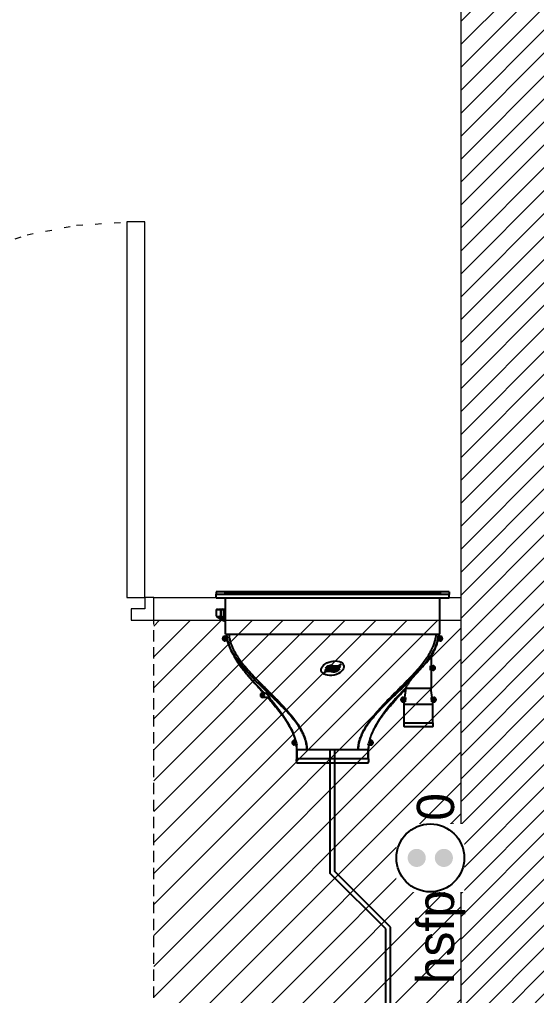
# Model space of a CAD drawing. Header units: centimetres. Extents: x 2666 to 9670, y 1889 to 5633.
# Drawn here: x 4335.4 to 4449.7, y 4912.5 to 5128.2 of the extents above; entities that cross this region are included whole.
import ezdxf

# ---------------------------------------------------------------- set-up
doc = ezdxf.new("R2010")
doc.units = ezdxf.units.CM
doc.header["$LTSCALE"] = 12.7
doc.linetypes.add('Style de ligne -13', pattern=[0.295276, 0.19685, -0.098425])
doc.linetypes.add('Style de ligne -18', pattern=[0.328084, 0.109361, -0.218723])
for name, color, linetype, lineweight in [('B amÈnagement intÈrieur', 7, 'Continuous', 5), ('B aménagement intérieur', 7, 'Continuous', 5), ('B GÈnÈral', 7, 'Continuous', 5), ('B Général', 7, 'Continuous', 5), ('C ANNOTATIONS-prestations', 7, 'Continuous', 5), ('prlm-ELEC-CFO', 1, 'Continuous', 25)]:
    doc.layers.add(name, color=color, linetype=linetype, lineweight=lineweight)
doc.layers.add('prlm-CHAUFF', color=4, linetype='Continuous')
doc.styles.add('Eurostile', font='')
doc.styles.get('Eurostile').set_extended_font_data('Eurostile')

# ---------------------------------------------------------------- blocks, each defined once
blk = doc.blocks.new('xi.PC')
at = {"color": 0, "lineweight": 5}
blk.add_wipeout([(-7.5, -7.5), (7.5, -7.5), (7.5, 7.5), (-7.5, 7.5)], dxfattribs=at).dxf.layer = 'prlm-ELEC-CFO'
at = {"layer": 'prlm-ELEC-CFO', "color": 0, "linetype": 'ByBlock', "lineweight": 5, "const_width": 2}
for points in [[(-4, 0, 1), (-2, 0, 1)], [(2, 0, 1), (4, 0, 1)]]:
    blk.add_lwpolyline(points, format="xyb", close=True, dxfattribs=at)
at = {"layer": 'prlm-ELEC-CFO', "color": 0, "linetype": 'ByBlock', "lineweight": -2}
blk.add_circle((0, 0), 7.5, dxfattribs=at)

msp = doc.modelspace()

# ---------------------------------------------------------------- hatches: boundary and pattern name
at = {"layer": 'B amÈnagement intÈrieur', "linetype": 'Continuous', "lineweight": 5, "true_color": 0xaaaaaa}
h = msp.add_hatch(dxfattribs=at)
h.set_pattern_fill('F_P__SOFFITE', color=253, style=0, pattern_type=2)
h.set_pattern_definition([(45, (0, 0.2205), (-3.5277778, 3.3072917), [])])
h.paths.add_polyline_path([(4365.11, 4995.44), (4432.96, 4995.44), (4432.96, 4633.44), (4365.11, 4633.44)])
at = {"layer": 'B GÈnÈral', "linetype": 'Continuous', "lineweight": 5}
h = msp.add_hatch(dxfattribs=at)
h.set_pattern_fill('50_BETON', style=0, pattern_type=2)
h.set_pattern_definition([(45, (0, 0), (2.4253472, -2.6458333), [])])
h.paths.add_polyline_path([(4432.96, 4625.44), (4452.96, 4643.44), (4452.96, 5470.21), (4432.96, 5466.49)])

# ---------------------------------------------------------------- linework, layer by layer
at = {"layer": 'B aménagement intérieur', "color": 7, "linetype": 'Style de ligne -13', "lineweight": 5, "flags": 128}
msp.add_lwpolyline([(4365.11, 4995.44), (4432.96, 4995.44), (4432.96, 4633.44), (4365.11, 4633.44)], close=True, dxfattribs=at)
at = {"layer": 'B Général', "color": 7, "linetype": 'Continuous', "lineweight": 18}
msp.add_line((4432.96, 5456.3), (4432.96, 4625.44), dxfattribs=at)
at = {"layer": 'B Général', "color": 7, "linetype": 'Continuous', "lineweight": 5}
for p, q in [((4432.96, 5456.3), (4432.96, 4625.44)), ((4365.11, 5000.44), (4363.11, 5000.44)), ((4363.11, 5000.44), (4363.11, 4997.94)), ((4365.11, 5000.44), (4432.96, 5000.44)), ((4365.11, 4995.44), (4365.11, 5000.44)), ((4365.11, 4995.44), (4365.11, 5000.44)), ((4363.11, 4997.94), (4360.11, 4997.94)), ((4360.11, 4997.94), (4360.11, 4995.44)), ((4360.11, 4995.44), (4365.11, 4995.44)), ((4365.11, 4995.44), (4432.96, 4995.44))]:
    msp.add_line(p, q, dxfattribs=at)
at = {"layer": 'B Général', "linetype": 'Style de ligne -18', "lineweight": 5}
for p, q in [((4348.02, 5082.73), (4359.11, 5083.44)), ((4337.11, 5080.61), (4348.02, 5082.73)), ((4326.59, 5077.12), (4337.11, 5080.61))]:
    msp.add_line(p, q, dxfattribs=at)
at = {"layer": 'B Général'}
for p, q in [((4363.11, 5083.44), (4359.11, 5083.44)), ((4359.11, 5083.44), (4359.11, 5000.44)), ((4363.11, 5000.44), (4363.11, 5083.44)), ((4359.11, 5000.44), (4363.11, 5000.44))]:
    msp.add_line(p, q, dxfattribs=at)
at = {"layer": 'B Général', "color": 7, "linetype": 'Continuous', "lineweight": 13}
for p, q in [((4365.11, 5000.44), (4432.96, 5000.44)), ((4365.11, 4995.44), (4432.96, 4995.44))]:
    msp.add_line(p, q, dxfattribs=at)
at = {"layer": 'B Général', "color": 7, "linetype": 'Continuous', "lineweight": 5, "flags": 128}
msp.add_lwpolyline([(4568.8, 5509.22, 0.297246), (3485.1, 4673.45), (3485.04, 4673.28), (3420.82, 4459.34)], format="xyb", dxfattribs=at)
at = {"layer": 'prlm-CHAUFF', "ltscale": 50}
for p, q in [((4378.87, 5001.69), (4378.87, 5001.2)), ((4430.37, 5001.69), (4378.87, 5001.69)), ((4378.87, 5001.2), (4430.37, 5001.2)), ((4378.87, 5001.12), (4378.87, 5001.2)), ((4378.87, 5000.39), (4378.87, 5001.12)), ((4430.37, 5001.12), (4378.87, 5001.12)), ((4380.87, 5001.68), (4428.37, 5001.68)), ((4428.37, 5001.68), (4380.87, 5001.68)), ((4380.87, 5001.68), (4380.87, 5001.68)), ((4380.87, 5001.68), (4380.89, 5001.68)), ((4428.37, 5001.67), (4380.87, 5001.67)), ((4380.87, 5001.64), (4380.87, 5001.67)), ((4380.87, 5001.67), (4380.93, 5001.64)), ((4380.87, 5001.64), (4428.37, 5001.64)), ((4428.37, 5001.62), (4380.87, 5001.62)), ((4380.87, 5001.58), (4380.87, 5001.62)), ((4380.87, 5001.62), (4380.98, 5001.58)), ((4380.87, 5001.58), (4428.37, 5001.58)), ((4428.37, 5001.55), (4380.87, 5001.55)), ((4380.87, 5001.49), (4380.87, 5001.55)), ((4380.87, 5001.55), (4381.02, 5001.49)), ((4380.87, 5001.49), (4428.37, 5001.49)), ((4428.37, 5001.45), (4380.87, 5001.45)), ((4380.87, 5001.38), (4380.87, 5001.45)), ((4380.87, 5001.45), (4381.07, 5001.38)), ((4380.87, 5001.38), (4428.37, 5001.38)), ((4428.17, 5001.38), (4428.37, 5001.45)), ((4428.21, 5001.49), (4428.37, 5001.55)), ((4428.26, 5001.58), (4428.37, 5001.62)), ((4428.3, 5001.64), (4428.37, 5001.67)), ((4428.35, 5001.68), (4428.37, 5001.68)), ((4428.37, 5001.68), (4428.37, 5001.68)), ((4428.37, 5001.67), (4428.37, 5001.64)), ((4428.37, 5001.62), (4428.37, 5001.58)), ((4428.37, 5001.55), (4428.37, 5001.49)), ((4428.37, 5001.45), (4428.37, 5001.38)), ((4430.37, 5001.69), (4430.37, 5001.2)), ((4430.37, 5001.2), (4430.37, 5001.12)), ((4430.37, 5000.39), (4430.37, 5001.12)), ((4378.87, 5000.39), (4430.37, 5000.39)), ((4380.92, 4992.39), (4380.92, 5000.39)), ((4428.32, 4992.39), (4428.32, 5000.39)), ((4378.91, 4997.74), (4378.95, 4997.78)), ((4379.9, 4997.74), (4378.91, 4997.74)), ((4378.91, 4997.74), (4378.91, 4996.37)), ((4378.95, 4997.78), (4378.95, 4997.79)), ((4378.95, 4997.79), (4379.98, 4997.79)), ((4379.06, 4997.88), (4378.97, 4997.79)), ((4379.11, 4997.88), (4379.02, 4997.79)), ((4379.09, 4997.85), (4379.06, 4997.88)), ((4379.17, 4997.88), (4379.08, 4997.79)), ((4379.14, 4997.84), (4379.11, 4997.88)), ((4379.26, 4997.88), (4379.17, 4997.79)), ((4379.22, 4997.83), (4379.17, 4997.88)), ((4379.31, 4997.82), (4379.26, 4997.88)), ((4379.36, 4997.88), (4379.27, 4997.79)), ((4379.33, 4997.88), (4379.29, 4997.84)), ((4379.35, 4997.86), (4379.33, 4997.88)), ((4379.43, 4997.81), (4379.36, 4997.88)), ((4379.49, 4997.88), (4379.4, 4997.79)), ((4379.56, 4997.8), (4379.49, 4997.88)), ((4379.57, 4997.88), (4379.53, 4997.84)), ((4379.63, 4997.88), (4379.54, 4997.79)), ((4379.6, 4997.84), (4379.57, 4997.88)), ((4379.72, 4997.79), (4379.63, 4997.88)), ((4379.8, 4997.88), (4379.71, 4997.79)), ((4379.89, 4997.79), (4379.8, 4997.88)), ((4379.85, 4997.88), (4379.83, 4997.85)), ((4379.92, 4997.81), (4379.85, 4997.88)), ((4379.99, 4997.88), (4379.9, 4997.79)), ((4379.9, 4997.74), (4379.98, 4997.78)), ((4379.9, 4996.37), (4379.9, 4997.74)), ((4379.98, 4997.79), (4380.55, 4997.79)), ((4379.98, 4997.79), (4379.98, 4997.78)), ((4379.98, 4997.78), (4379.98, 4996.34)), ((4380.08, 4997.79), (4379.99, 4997.88)), ((4380.14, 4997.88), (4380.06, 4997.8)), ((4380.19, 4997.82), (4380.14, 4997.88)), ((4380.25, 4997.88), (4380.16, 4997.79)), ((4380.34, 4997.79), (4380.25, 4997.88)), ((4380.38, 4997.88), (4380.32, 4997.81)), ((4380.44, 4997.82), (4380.38, 4997.88)), ((4380.49, 4997.88), (4380.4, 4997.79)), ((4380.58, 4997.79), (4380.49, 4997.88)), ((4380.92, 4997.79), (4380.55, 4997.79)), ((4380.55, 4997.79), (4380.55, 4995.97)), ((4380.73, 4997.88), (4380.64, 4997.79)), ((4380.82, 4997.79), (4380.73, 4997.88)), ((4380.92, 4997.82), (4380.88, 4997.79)), ((4379.56, 4995.92), (4379.22, 4996.14)), ((4379.34, 4996.13), (4379.6, 4995.96)), ((4379.56, 4995.92), (4379.6, 4995.96)), ((4379.58, 4995.91), (4379.56, 4995.92)), ((4379.58, 4995.91), (4379.61, 4995.95)), ((4380.18, 4995.56), (4379.58, 4995.91)), ((4379.6, 4995.96), (4379.6, 4996.13)), ((4379.6, 4995.96), (4379.61, 4995.95)), ((4379.61, 4996.13), (4379.61, 4995.95)), ((4379.61, 4995.95), (4380.21, 4995.6)), ((4379.98, 4996.34), (4379.9, 4996.37)), ((4379.98, 4996.34), (4380.55, 4995.97)), ((4380.08, 4996.14), (4380.42, 4995.92)), ((4380.21, 4995.6), (4380.18, 4995.56)), ((4380.21, 4995.6), (4380.21, 4996.06)), ((4380.26, 4996.03), (4380.26, 4995.53)), ((4380.26, 4995.53), (4380.26, 4995.54)), ((4380.26, 4995.53), (4380.29, 4995.49)), ((4380.42, 4995.92), (4380.44, 4995.91)), ((4380.44, 4995.91), (4380.92, 4995.58)), ((4380.55, 4995.97), (4380.92, 4995.72)), ((4380.92, 4992.39), (4428.32, 4992.39)), ((4380.66, 4991.34), (4380.66, 4991.44)), ((4380.66, 4991.44), (4380.77, 4991.44)), ((4380.77, 4991.34), (4380.66, 4991.34)), ((4380.77, 4991.54), (4380.87, 4991.54)), ((4380.77, 4991.44), (4380.77, 4991.54)), ((4380.77, 4991.23), (4380.77, 4991.34)), ((4380.87, 4991.23), (4380.77, 4991.23)), ((4380.82, 4991.89), (4381.26, 4991.89)), ((4381.43, 4990.89), (4380.82, 4990.89)), ((4380.87, 4991.54), (4380.87, 4991.44)), ((4380.87, 4991.44), (4380.97, 4991.44)), ((4380.87, 4991.34), (4380.87, 4991.23)), ((4380.97, 4991.34), (4380.87, 4991.34)), ((4380.97, 4991.44), (4380.97, 4991.34)), ((4381.26, 4991.97), (4381.26, 4991.89)), ((4428.42, 4990.89), (4427.8, 4990.89)), ((4427.97, 4991.89), (4428.42, 4991.89)), ((4427.98, 4991.97), (4427.98, 4991.89)), ((4428.26, 4991.34), (4428.26, 4991.44)), ((4428.26, 4991.44), (4428.37, 4991.44)), ((4428.37, 4991.34), (4428.26, 4991.34)), ((4428.37, 4991.54), (4428.47, 4991.54)), ((4428.37, 4991.44), (4428.37, 4991.54)), ((4428.37, 4991.23), (4428.37, 4991.34)), ((4428.47, 4991.23), (4428.37, 4991.23)), ((4428.47, 4991.54), (4428.47, 4991.44)), ((4428.47, 4991.44), (4428.57, 4991.44)), ((4428.47, 4991.34), (4428.47, 4991.23)), ((4428.57, 4991.34), (4428.47, 4991.34)), ((4428.57, 4991.44), (4428.57, 4991.34)), ((4426.42, 4987.51), (4426.42, 4985.39)), ((4426.42, 4987.51), (4426.42, 4985.39)), ((4426.27, 4984.39), (4426.27, 4985.39)), ((4426.27, 4985.39), (4426.82, 4985.39)), ((4426.82, 4984.39), (4426.27, 4984.39)), ((4426.42, 4984.39), (4426.42, 4980.39)), ((4426.42, 4984.39), (4426.42, 4980.39)), ((4426.66, 4984.84), (4426.66, 4984.94)), ((4426.66, 4984.94), (4426.77, 4984.94)), ((4426.77, 4984.84), (4426.66, 4984.84)), ((4426.77, 4985.04), (4426.87, 4985.04)), ((4426.77, 4984.94), (4426.77, 4985.04)), ((4426.77, 4984.73), (4426.77, 4984.84)), ((4426.87, 4984.73), (4426.77, 4984.73)), ((4426.87, 4985.04), (4426.87, 4984.94)), ((4426.87, 4984.94), (4426.97, 4984.94)), ((4426.87, 4984.84), (4426.87, 4984.73)), ((4426.97, 4984.84), (4426.87, 4984.84)), ((4426.97, 4984.94), (4426.97, 4984.84)), ((4389.18, 4979.39), (4389.79, 4979.39)), ((4389.79, 4979.39), (4390.79, 4978.39)), ((4420.82, 4980.54), (4418.75, 4978.39)), ((4418.75, 4978.39), (4420.82, 4980.54)), ((4420.82, 4980.54), (4420.82, 4980.39)), ((4420.82, 4980.54), (4420.82, 4980.39)), ((4426.42, 4980.39), (4420.82, 4980.39)), ((4389.02, 4978.84), (4389.02, 4978.94)), ((4389.02, 4978.94), (4389.13, 4978.94)), ((4389.13, 4978.84), (4389.02, 4978.84)), ((4389.13, 4979.04), (4389.23, 4979.04)), ((4389.13, 4978.94), (4389.13, 4979.04)), ((4389.13, 4978.73), (4389.13, 4978.84)), ((4389.23, 4978.73), (4389.13, 4978.73)), ((4390.79, 4978.39), (4389.18, 4978.39)), ((4389.23, 4979.04), (4389.23, 4978.94)), ((4389.23, 4978.94), (4389.33, 4978.94)), ((4389.23, 4978.84), (4389.23, 4978.73)), ((4389.33, 4978.84), (4389.23, 4978.84)), ((4389.33, 4978.94), (4389.33, 4978.84)), ((4420.06, 4977.84), (4420.06, 4977.94)), ((4420.06, 4977.94), (4420.17, 4977.94)), ((4420.17, 4977.84), (4420.06, 4977.84)), ((4420.17, 4978.04), (4420.27, 4978.04)), ((4420.17, 4977.94), (4420.17, 4978.04)), ((4420.17, 4977.73), (4420.17, 4977.84)), ((4420.27, 4977.73), (4420.17, 4977.73)), ((4420.22, 4978.39), (4420.77, 4978.39)), ((4420.65, 4977.39), (4420.22, 4977.39)), ((4420.27, 4978.04), (4420.27, 4977.94)), ((4420.27, 4977.94), (4420.37, 4977.94)), ((4420.27, 4977.84), (4420.27, 4977.73)), ((4420.37, 4977.84), (4420.27, 4977.84)), ((4420.37, 4977.94), (4420.37, 4977.84)), ((4420.77, 4978.33), (4420.65, 4977.39)), ((4420.77, 4978.39), (4420.77, 4978.33)), ((4426.47, 4978.33), (4426.47, 4978.39)), ((4426.47, 4978.39), (4427.02, 4978.39)), ((4426.58, 4977.39), (4426.47, 4978.33)), ((4427.02, 4977.39), (4426.58, 4977.39)), ((4426.86, 4977.84), (4426.86, 4977.94)), ((4426.86, 4977.94), (4426.97, 4977.94)), ((4426.97, 4977.84), (4426.86, 4977.84)), ((4426.97, 4978.04), (4427.07, 4978.04)), ((4426.97, 4977.94), (4426.97, 4978.04)), ((4426.97, 4977.73), (4426.97, 4977.84)), ((4427.07, 4977.73), (4426.97, 4977.73)), ((4427.07, 4978.04), (4427.07, 4977.94)), ((4427.07, 4977.94), (4427.17, 4977.94)), ((4427.17, 4977.84), (4427.07, 4977.84)), ((4427.07, 4977.84), (4427.07, 4977.73)), ((4427.17, 4977.94), (4427.17, 4977.84)), ((4420.47, 4976.89), (4426.77, 4976.89)), ((4420.47, 4972.79), (4420.47, 4976.89)), ((4420.47, 4972.79), (4420.47, 4976.89)), ((4426.77, 4972.79), (4426.77, 4976.89)), ((4426.77, 4972.79), (4426.77, 4976.89)), ((4395.21, 4971.91), (4395.24, 4971.91)), ((4395.5, 4971.37), (4395.53, 4971.37)), ((4414.02, 4971.91), (4414.02, 4971.91)), ((4420.37, 4972.79), (4426.87, 4972.79)), ((4426.77, 4971.89), (4420.47, 4971.89)), ((4396.11, 4968.54), (4396.21, 4968.54)), ((4396.11, 4968.44), (4396.11, 4968.54)), ((4396.16, 4968.89), (4396.46, 4968.89)), ((4396.21, 4968.54), (4396.21, 4968.44)), ((4396.46, 4968.89), (4396.66, 4968.21)), ((4412.78, 4968.89), (4412.57, 4968.21)), ((4413.08, 4968.89), (4412.78, 4968.89)), ((4413.03, 4968.54), (4413.13, 4968.54)), ((4413.03, 4968.44), (4413.03, 4968.54)), ((4413.13, 4968.54), (4413.13, 4968.44)), ((4396, 4968.44), (4396.11, 4968.44)), ((4396, 4968.34), (4396, 4968.44)), ((4396.11, 4968.34), (4396, 4968.34)), ((4396.11, 4968.23), (4396.11, 4968.34)), ((4396.21, 4968.23), (4396.11, 4968.23)), ((4396.71, 4967.89), (4396.16, 4967.89)), ((4396.21, 4968.44), (4396.32, 4968.44)), ((4396.32, 4968.34), (4396.21, 4968.34)), ((4396.21, 4968.34), (4396.21, 4968.23)), ((4396.32, 4968.44), (4396.32, 4968.34)), ((4396.66, 4968.21), (4396.71, 4967.89)), ((4396.72, 4966.89), (4398.95, 4966.89)), ((4396.72, 4964.79), (4396.72, 4966.89)), ((4396.72, 4966.89), (4396.72, 4964.79)), ((4398.95, 4966.89), (4410.29, 4966.89)), ((4404.12, 4939.52), (4404.12, 4966.89)), ((4405.12, 4939.94), (4405.12, 4966.89)), ((4410.29, 4966.89), (4412.52, 4966.89)), ((4412.52, 4967.89), (4412.57, 4968.21)), ((4412.52, 4967.89), (4413.08, 4967.89)), ((4412.52, 4964.79), (4412.52, 4966.89)), ((4412.52, 4966.89), (4412.52, 4964.79)), ((4412.92, 4968.44), (4413.03, 4968.44)), ((4412.92, 4968.34), (4412.92, 4968.44)), ((4413.03, 4968.34), (4412.92, 4968.34)), ((4413.03, 4968.23), (4413.03, 4968.34)), ((4413.13, 4968.23), (4413.03, 4968.23)), ((4413.13, 4968.44), (4413.23, 4968.44)), ((4413.23, 4968.34), (4413.13, 4968.34)), ((4413.13, 4968.34), (4413.13, 4968.23)), ((4413.23, 4968.44), (4413.23, 4968.34)), ((4412.62, 4964.79), (4396.62, 4964.79)), ((4412.52, 4963.89), (4396.72, 4963.89)), ((4416.41, 4927.23), (4404.12, 4939.52)), ((4417.41, 4927.64), (4405.12, 4939.94)), ((4417.41, 4609.59), (4417.41, 4927.64)), ((4416.41, 4608.59), (4416.41, 4927.23))]:
    msp.add_line(p, q, dxfattribs=at)
for centre, radius in [((4380.82, 4991.39), 0.3), ((4380.82, 4991.39), 0.25), ((4428.42, 4991.39), 0.3), ((4428.42, 4991.39), 0.25), ((4426.82, 4984.89), 0.3), ((4426.82, 4984.89), 0.25), ((4389.18, 4978.89), 0.3), ((4389.18, 4978.89), 0.25), ((4420.22, 4977.89), 0.3), ((4420.22, 4977.89), 0.25), ((4427.02, 4977.89), 0.3), ((4427.02, 4977.89), 0.25), ((4396.16, 4968.39), 0.3), ((4396.16, 4968.39), 0.25), ((4413.08, 4968.39), 0.3), ((4413.08, 4968.39), 0.25)]:
    msp.add_circle(centre, radius, dxfattribs=at)
for centre, radius, start, end in [((4386.33, 5006.42), 12.5, 233.7494, 235.0637), ((4378.73, 4995.47), 0.836, 54.1326, 59.2425), ((4379.86, 4994.93), 0.703, 53.033, 62.9325), ((4379.9, 4995.28), 0.448, 34.6713, 45.4982), ((4386.33, 5006.42), 12.5, 241.3177, 241.5903), ((4386.98, 5007.62), 13.85, 241.9182, 244.0515), ((4386.86, 5007.27), 13.43, 242.115, 243.7632), ((4380.82, 4991.39), 0.5, 90, 270), ((4416.03, 4993.75), 12.12, 343.7263, 346.3852), ((4428.42, 4991.39), 0.5, 270, 90), ((4407.1, 5001.16), 23.65, 316.4099, 324.7501), ((4449.36, 4960.34), 35.1, 135.7111, 139.5265), ((4426.82, 4984.89), 0.5, 270, 90), ((4389.18, 4978.89), 0.5, 90, 270), ((4382.11, 4970.28), 11.66, 39.5755, 44.0299), ((4381.86, 4970.06), 11.99, 39.6381, 43.9674), ((4361.48, 4952.32), 39, 32.5506, 40.6113), ((4361.48, 4952.32), 39, 30.1399, 40.6113), ((4447.75, 4952.32), 39, 139.3887, 149.86), ((4447.75, 4952.32), 39, 139.3887, 149.8601), ((4427.13, 4970.28), 11.66, 135.9701, 140.4245), ((4427.38, 4970.06), 11.99, 136.0326, 140.3619), ((4420.22, 4977.89), 0.5, 90, 270), ((4427.02, 4977.89), 0.5, 270, 90), ((4383.51, 4965.4), 13.43, 12.9954, 36.0824), ((4377.7, 4962.22), 20.01, 27.2018, 28.9518), ((4385.46, 4966.06), 11.35, 14.4106, 27.8626), ((4424.13, 4965.92), 11.74, 152.3321, 165.441), ((4423.77, 4966.06), 11.35, 152.1374, 165.6929), ((4431.54, 4962.22), 20.01, 151.0483, 152.7983), ((4431.54, 4962.22), 20.01, 151.0482, 152.7982), ((4422.35, 4972.55), 2, 173.2559, 199.4245), ((4422.35, 4972.55), 2, 173.2559, 199.4245), ((4424.88, 4972.55), 2, 340.5755, 6.7441), ((4424.88, 4972.55), 2, 340.5755, 6.7441), ((4396.16, 4968.39), 0.5, 90, 270), ((4413.08, 4968.39), 0.5, 270, 90), ((4388.95, 4966.88), 7.77, 0.0577, 7.4544), ((4388.9, 4966.88), 7.82, 0.0736, 7.4237), ((4389.51, 4966.9), 7.25, 359.9215, 7.8382), ((4420.29, 4966.88), 7.77, 172.5456, 179.9423), ((4420.34, 4966.88), 7.82, 172.5763, 179.9264), ((4419.69, 4966.9), 7.17, 173.9053, 180.1157), ((4419.69, 4966.9), 7.17, 172.0923, 173.5448), ((4398.6, 4964.55), 2, 173.2559, 199.4245), ((4398.6, 4964.55), 2, 173.2559, 199.4245), ((4410.63, 4964.55), 2, 340.5755, 6.7441), ((4410.63, 4964.55), 2, 340.5755, 6.7441)]:
    msp.add_arc(centre, radius, start, end, dxfattribs=at)
msp.add_ellipse((4404.62, 4984.84), major_axis=(-2.49, -0.57), ratio=0.600775, dxfattribs=at)
for points, knots in [([(4378.91, 4996.37), (4378.93, 4996.34), (4378.97, 4996.32), (4379.07, 4996.29), (4379.14, 4996.29), (4379.26, 4996.29), (4379.31, 4996.29), (4379.41, 4996.29), (4379.46, 4996.3), (4379.63, 4996.32), (4379.76, 4996.34), (4379.9, 4996.37)], [0, 0, 0, 0, 0.25, 0.25, 0.5, 0.5, 0.625, 0.625, 0.75, 0.75, 1, 1, 1, 1]), ([(4379.17, 4996.18), (4379.17, 4996.17), (4379.18, 4996.17), (4379.19, 4996.16), (4379.2, 4996.16), (4379.22, 4996.15), (4379.23, 4996.15), (4379.25, 4996.14), (4379.26, 4996.14), (4379.28, 4996.14), (4379.29, 4996.13), (4379.31, 4996.13), (4379.33, 4996.13), (4379.35, 4996.13), (4379.37, 4996.12), (4379.39, 4996.12), (4379.42, 4996.12), (4379.45, 4996.12), (4379.49, 4996.12), (4379.54, 4996.13), (4379.59, 4996.13), (4379.64, 4996.13), (4379.7, 4996.14), (4379.77, 4996.15), (4379.83, 4996.16), (4379.9, 4996.17), (4379.95, 4996.18), (4379.97, 4996.18)], [0.0304712, 0.0304712, 0.0304712, 0.0304712, 0.0599457, 0.0897682, 0.1195016, 0.1491541, 0.1787343, 0.2082505, 0.2377114, 0.2671256, 0.2965018, 0.3258487, 0.355175, 0.3844897, 0.4138015, 0.4431194, 0.4724522, 0.5018089, 0.5568669, 0.611863, 0.6668562, 0.7219052, 0.7770682, 0.8324028, 0.8879658, 0.9438132, 1, 1, 1, 1]), ([(4379.97, 4996.18), (4379.97, 4996.18), (4379.97, 4996.18), (4379.98, 4996.18), (4379.98, 4996.18), (4379.99, 4996.18), (4380, 4996.18), (4380.01, 4996.18), (4380.01, 4996.18), (4380.03, 4996.17), (4380.04, 4996.17), (4380.06, 4996.16), (4380.07, 4996.15), (4380.08, 4996.14)], [0, 0, 0, 0, 0.061789, 0.122374, 0.182441, 0.242697, 0.303842, 0.366548, 0.43144, 0.49908, 0.668346, 0.832646, 1, 1, 1, 1]), ([(4380.26, 4995.53), (4380.27, 4995.53), (4380.27, 4995.52), (4380.28, 4995.52), (4380.29, 4995.51), (4380.3, 4995.5), (4380.31, 4995.5), (4380.32, 4995.49), (4380.33, 4995.49), (4380.34, 4995.48), (4380.35, 4995.48), (4380.37, 4995.47), (4380.38, 4995.47), (4380.4, 4995.47), (4380.42, 4995.47), (4380.43, 4995.47), (4380.45, 4995.46), (4380.47, 4995.46), (4380.5, 4995.46), (4380.53, 4995.46), (4380.57, 4995.47), (4380.62, 4995.47), (4380.66, 4995.48), (4380.72, 4995.48), (4380.77, 4995.49), (4380.83, 4995.5), (4380.88, 4995.51), (4380.91, 4995.52), (4380.91, 4995.52)], [0, 0, 0, 0, 0.0300773, 0.0600539, 0.0899314, 0.1197114, 0.1493956, 0.1789856, 0.2084831, 0.2378898, 0.2672073, 0.2964374, 0.3255817, 0.3546421, 0.3836203, 0.4125181, 0.4413372, 0.4700795, 0.4987468, 0.5532579, 0.6080368, 0.6630958, 0.7184471, 0.7741027, 0.8300742, 0.8863734, 0.9430116, 0.9677174, 0.9677174, 0.9677174, 0.9677174]), ([(4380.91, 4995.48), (4380.91, 4995.48), (4380.9, 4995.48), (4380.87, 4995.47), (4380.84, 4995.46), (4380.81, 4995.46), (4380.78, 4995.45), (4380.75, 4995.45), (4380.73, 4995.44), (4380.7, 4995.44), (4380.67, 4995.44), (4380.65, 4995.43), (4380.62, 4995.43), (4380.6, 4995.43), (4380.58, 4995.43), (4380.55, 4995.43), (4380.53, 4995.42), (4380.51, 4995.42), (4380.48, 4995.43), (4380.44, 4995.43), (4380.41, 4995.43), (4380.38, 4995.44), (4380.36, 4995.45), (4380.34, 4995.45), (4380.32, 4995.47), (4380.3, 4995.48), (4380.29, 4995.49), (4380.29, 4995.49)], [0.053874, 0.053874, 0.053874, 0.053874, 0.0607104, 0.0907643, 0.1206402, 0.1503557, 0.1799287, 0.2093776, 0.238721, 0.2679778, 0.2971672, 0.3263086, 0.3554219, 0.3845269, 0.4136437, 0.4427926, 0.4719939, 0.5012681, 0.5562327, 0.6110034, 0.6657154, 0.7205017, 0.7754929, 0.8308166, 0.8865967, 0.9429527, 1, 1, 1, 1]), ([(4380.38, 4995.43), (4380.38, 4995.43), (4380.39, 4995.42), (4380.4, 4995.42), (4380.41, 4995.42), (4380.43, 4995.41), (4380.44, 4995.41), (4380.46, 4995.4), (4380.47, 4995.4), (4380.49, 4995.4), (4380.5, 4995.4), (4380.52, 4995.4), (4380.54, 4995.4), (4380.57, 4995.4), (4380.6, 4995.4), (4380.64, 4995.4), (4380.68, 4995.4), (4380.73, 4995.41), (4380.78, 4995.42), (4380.83, 4995.43), (4380.88, 4995.43), (4380.91, 4995.44), (4380.92, 4995.44)], [0.1059402, 0.1059402, 0.1059402, 0.1059402, 0.1359504, 0.1694868, 0.202886, 0.2361704, 0.2693627, 0.3024859, 0.3355633, 0.3686184, 0.401675, 0.434757, 0.4678887, 0.5010941, 0.5629781, 0.6246926, 0.6863942, 0.7482374, 0.8103737, 0.8729511, 0.9361135, 0.9654522, 0.9654522, 0.9654522, 0.9654522]), ([(4398.95, 4966.89), (4398.95, 4967.06), (4398.94, 4967.23), (4398.91, 4967.57), (4398.89, 4967.74), (4398.81, 4968.25), (4398.73, 4968.59), (4398.54, 4969.24), (4398.42, 4969.56), (4398.15, 4970.19), (4398, 4970.5), (4397.52, 4971.4), (4397.16, 4971.96), (4396.38, 4973.05), (4395.97, 4973.57), (4394.69, 4975.09), (4393.77, 4976.05), (4391.89, 4977.93), (4390.93, 4978.85), (4389.01, 4980.69), (4388.05, 4981.62), (4386.19, 4983.52), (4385.28, 4984.49), (4384.03, 4986.03), (4383.63, 4986.56), (4383.07, 4987.38), (4382.89, 4987.66), (4382.54, 4988.24), (4382.38, 4988.53), (4381.93, 4989.43), (4381.68, 4990.05), (4381.41, 4991.01), (4381.34, 4991.34), (4381.26, 4991.91), (4381.24, 4992.15), (4381.22, 4992.39)], [0, 0, 0, 0, 0.015625, 0.015625, 0.03125, 0.03125, 0.0625, 0.0625, 0.09375, 0.09375, 0.125, 0.125, 0.1875, 0.1875, 0.25, 0.25, 0.375, 0.375, 0.5, 0.5, 0.625, 0.625, 0.75, 0.75, 0.8125, 0.8125, 0.84375, 0.84375, 0.875, 0.875, 0.9375, 0.9375, 0.96875, 0.96875, 0.9908046, 0.9908046, 0.9908046, 0.9908046]), ([(4381.72, 4992.39), (4381.74, 4992.15), (4381.76, 4991.91), (4381.85, 4991.35), (4381.92, 4991.03), (4382.19, 4990.08), (4382.45, 4989.47), (4382.9, 4988.58), (4383.07, 4988.29), (4383.41, 4987.73), (4383.59, 4987.45), (4384.14, 4986.63), (4384.54, 4986.11), (4385.78, 4984.58), (4386.67, 4983.61), (4388.5, 4981.71), (4389.43, 4980.78), (4391.3, 4978.92), (4392.23, 4977.99), (4394.05, 4976.09), (4394.93, 4975.11), (4396.15, 4973.57), (4396.54, 4973.05), (4397.27, 4971.95), (4397.62, 4971.38), (4398.07, 4970.48), (4398.21, 4970.17), (4398.46, 4969.54), (4398.57, 4969.22), (4398.75, 4968.57), (4398.82, 4968.24), (4398.9, 4967.73), (4398.92, 4967.56), (4398.94, 4967.22), (4398.95, 4967.05), (4398.95, 4966.89)], [0.0092808, 0.0092808, 0.0092808, 0.0092808, 0.03125, 0.03125, 0.0625, 0.0625, 0.125, 0.125, 0.15625, 0.15625, 0.1875, 0.1875, 0.25, 0.25, 0.375, 0.375, 0.5, 0.5, 0.625, 0.625, 0.75, 0.75, 0.8125, 0.8125, 0.875, 0.875, 0.90625, 0.90625, 0.9375, 0.9375, 0.96875, 0.96875, 0.984375, 0.984375, 1, 1, 1, 1]), ([(4410.29, 4966.89), (4410.29, 4967.06), (4410.3, 4967.23), (4410.32, 4967.56), (4410.34, 4967.73), (4410.41, 4968.24), (4410.48, 4968.57), (4410.67, 4969.22), (4410.78, 4969.54), (4411.03, 4970.17), (4411.17, 4970.48), (4411.62, 4971.38), (4411.96, 4971.95), (4412.69, 4973.05), (4413.09, 4973.57), (4414.31, 4975.12), (4415.19, 4976.09), (4417, 4977.99), (4417.93, 4978.93), (4419.8, 4980.78), (4420.74, 4981.71), (4422.57, 4983.61), (4423.46, 4984.58), (4424.7, 4986.11), (4425.09, 4986.63), (4425.65, 4987.45), (4425.83, 4987.73), (4426.17, 4988.29), (4426.33, 4988.58), (4426.79, 4989.47), (4427.04, 4990.08), (4427.32, 4991.03), (4427.39, 4991.35), (4427.48, 4991.91), (4427.5, 4992.15), (4427.51, 4992.39)], [0, 0, 0, 0, 0.015625, 0.015625, 0.03125, 0.03125, 0.0625, 0.0625, 0.09375, 0.09375, 0.125, 0.125, 0.1875, 0.1875, 0.25, 0.25, 0.375, 0.375, 0.5, 0.5, 0.625, 0.625, 0.75, 0.75, 0.8125, 0.8125, 0.84375, 0.84375, 0.875, 0.875, 0.9375, 0.9375, 0.96875, 0.96875, 0.9907189, 0.9907189, 0.9907189, 0.9907189]), ([(4428.01, 4992.39), (4428, 4992.11), (4427.97, 4991.83), (4427.87, 4991.19), (4427.78, 4990.83), (4427.46, 4989.78), (4427.16, 4989.1), (4426.44, 4987.79), (4426.04, 4987.17), (4425.17, 4985.98), (4424.71, 4985.41), (4424.23, 4984.85)], [0.0331631, 0.0331631, 0.0331631, 0.0331631, 0.125, 0.125, 0.25, 0.25, 0.5, 0.5, 0.75, 0.75, 1, 1, 1, 1]), ([(4381.43, 4990.89), (4381.49, 4990.6), (4381.57, 4990.31), (4381.76, 4989.75), (4381.86, 4989.47), (4382.21, 4988.64), (4382.47, 4988.11), (4383.06, 4987.09), (4383.37, 4986.59), (4384.05, 4985.61), (4384.4, 4985.14), (4385.51, 4983.74), (4386.29, 4982.84), (4387.88, 4981.1), (4388.7, 4980.24), (4389.53, 4979.39)], [0, 0, 0, 0, 0.0625, 0.0625, 0.125, 0.125, 0.25, 0.25, 0.375, 0.375, 0.5, 0.5, 0.75, 0.75, 1, 1, 1, 1]), ([(4427.81, 4990.89), (4427.74, 4990.59), (4427.66, 4990.3), (4427.51, 4989.86), (4427.46, 4989.71), (4427.35, 4989.42), (4427.3, 4989.28), (4427.12, 4988.86), (4426.99, 4988.58), (4426.71, 4988.04), (4426.57, 4987.77), (4426.42, 4987.51)], [0, 0, 0, 0, 0.25, 0.25, 0.375, 0.375, 0.5, 0.5, 0.75, 0.75, 1, 1, 1, 1]), ([(4426.42, 4987.51), (4426.58, 4987.79), (4426.73, 4988.07), (4427.02, 4988.65), (4427.15, 4988.94), (4427.4, 4989.53), (4427.51, 4989.84), (4427.63, 4990.22), (4427.65, 4990.29), (4427.67, 4990.36)], [0, 0, 0, 0, 0.25, 0.25, 0.5, 0.5, 0.75, 0.75, 0.8062429, 0.8062429, 0.8062429, 0.8062429]), ([(4383.22, 4986.84), (4383.32, 4986.68), (4383.64, 4986.18), (4384.21, 4985.37), (4384.95, 4984.4), (4385.74, 4983.43), (4386.66, 4982.35), (4387.72, 4981.16), (4388.64, 4980.14), (4389.18, 4979.55), (4389.33, 4979.39)], [0.1694223, 0.1694223, 0.1694223, 0.1694223, 0.1906001, 0.2339285, 0.2787061, 0.3247019, 0.3716424, 0.4351709, 0.4991397, 0.523565, 0.523565, 0.523565, 0.523565]), ([(4406.24, 4984.71), (4405.52, 4984), (4405.14, 4983.9), (4404.76, 4983.94), (4404.14, 4984.01), (4403.5, 4984.41), (4402.76, 4983.83)], [0, 0, 0, 0, 0.389075, 0.389075, 0.389075, 1, 1, 1, 1]), ([(4406.55, 4985.76), (4405.83, 4985.04), (4405.46, 4984.94), (4405.07, 4984.99), (4404.45, 4985.05), (4403.81, 4985.45), (4403.07, 4984.88)], [0, 0, 0, 0, 0.389075, 0.389075, 0.389075, 1, 1, 1, 1]), ([(4422.66, 4983.12), (4421.46, 4981.88), (4420.21, 4980.68), (4417.72, 4978.29), (4416.47, 4977.09), (4414.69, 4975.22), (4414.11, 4974.58), (4413.01, 4973.25), (4412.48, 4972.57), (4411.77, 4971.47), (4411.55, 4971.1), (4411.14, 4970.32), (4410.95, 4969.91), (4410.64, 4969.08), (4410.51, 4968.65), (4410.38, 4967.99), (4410.35, 4967.77), (4410.31, 4967.44), (4410.3, 4967.33), (4410.29, 4967.11), (4410.29, 4967), (4410.29, 4966.89)], [0, 0, 0, 0, 0.25, 0.25, 0.5, 0.5, 0.625, 0.625, 0.75, 0.75, 0.8125, 0.8125, 0.875, 0.875, 0.9375, 0.9375, 0.96875, 0.96875, 0.984375, 0.984375, 1, 1, 1, 1]), ([(4422.66, 4983.12), (4422.43, 4982.86), (4422.2, 4982.6), (4421.79, 4982.08), (4421.6, 4981.84), (4421.25, 4981.36), (4421.11, 4981.14), (4420.94, 4980.85), (4420.9, 4980.77), (4420.84, 4980.63), (4420.82, 4980.57), (4420.82, 4980.54)], [0, 0, 0, 0, 0.25, 0.25, 0.5, 0.5, 0.75, 0.75, 0.875, 0.875, 1, 1, 1, 1]), ([(4413.52, 4970.93), (4413.68, 4971.26), (4414.05, 4971.97), (4414.69, 4973.03), (4415.45, 4974.12), (4416.27, 4975.2), (4417.16, 4976.28), (4418.27, 4977.57), (4419.48, 4978.92), (4420.43, 4979.95), (4420.82, 4980.39)], [0.1568082, 0.1568082, 0.1568082, 0.1568082, 0.2305418, 0.3149874, 0.4025619, 0.4929385, 0.5856877, 0.6803551, 0.8317746, 0.9509578, 0.9509578, 0.9509578, 0.9509578]), ([(4390.23, 4978.39), (4390.56, 4978.03), (4391.25, 4977.25), (4392.29, 4976.03), (4393.24, 4974.85), (4394.04, 4973.77), (4394.69, 4972.8), (4395.25, 4971.86), (4395.57, 4971.24), (4395.7, 4970.95)], [0.5730592, 0.5730592, 0.5730592, 0.5730592, 0.626259, 0.6884084, 0.7489718, 0.7930827, 0.8358988, 0.8773199, 0.9123747, 0.9123747, 0.9123747, 0.9123747])]:
    msp.add_open_spline(points, degree=3, knots=knots, dxfattribs=at)
for points in [[(4381.26, 4991.89), (4381.3, 4991.55), (4381.35, 4991.22), (4381.43, 4990.89)], [(4427.8, 4990.89), (4427.88, 4991.22), (4427.94, 4991.55), (4427.97, 4991.89)], [(4403.07, 4984.88), (4403.9, 4985.81), (4404.55, 4985.41), (4405.16, 4985.34)], [(4402.76, 4983.83), (4403.59, 4984.77), (4404.24, 4984.36), (4404.85, 4984.3)], [(4402.92, 4984.34), (4403.74, 4985.28), (4404.39, 4984.87), (4405.01, 4984.81)], [(4404.91, 4984.45), (4404.3, 4984.52), (4403.65, 4984.92), (4402.92, 4984.34)], [(4404.85, 4984.3), (4405.24, 4984.26), (4405.62, 4984.35), (4406.24, 4984.71)], [(4406.4, 4985.22), (4405.68, 4984.51), (4405.3, 4984.41), (4404.91, 4984.45)], [(4405.01, 4984.81), (4405.4, 4984.77), (4405.78, 4984.86), (4406.4, 4985.22)], [(4405.16, 4985.34), (4405.56, 4985.3), (4405.93, 4985.4), (4406.55, 4985.76)], [(4420.61, 4978.39), (4420.7, 4979.05), (4420.82, 4979.72), (4420.82, 4980.39)], [(4420.61, 4978.39), (4420.7, 4979.05), (4420.82, 4979.72), (4420.82, 4980.39)], [(4426.63, 4978.39), (4426.53, 4979.05), (4426.42, 4979.72), (4426.42, 4980.39)], [(4426.63, 4978.39), (4426.53, 4979.05), (4426.42, 4979.72), (4426.42, 4980.39)], [(4420.47, 4976.89), (4420.47, 4977.05), (4420.47, 4977.22), (4420.49, 4977.39)], [(4420.47, 4976.89), (4420.47, 4977.05), (4420.47, 4977.22), (4420.49, 4977.39)], [(4426.77, 4976.89), (4426.77, 4977.05), (4426.76, 4977.22), (4426.75, 4977.39)], [(4426.77, 4976.89), (4426.77, 4977.05), (4426.76, 4977.22), (4426.75, 4977.39)]]:
    msp.add_open_spline(points, degree=3, dxfattribs=at)

# ---------------------------------------------------------------- texts
at = {"layer": 'C ANNOTATIONS-prestations', "insert": (4433.96, 4915.01), "char_height": 8.236, "width": 70.1328, "attachment_point": 7, "rotation": 90, "line_spacing_factor": 0.894142, "style": 'Eurostile'}
msp.add_mtext('hsfp 220', dxfattribs=at)

# ---------------------------------------------------------------- next in the draw order: block references
at = {"layer": 'prlm-ELEC-CFO'}
msp.add_blockref('xi.PC', (4426.22, 4942.93), dxfattribs=at)

doc.saveas('drawing.dxf')
